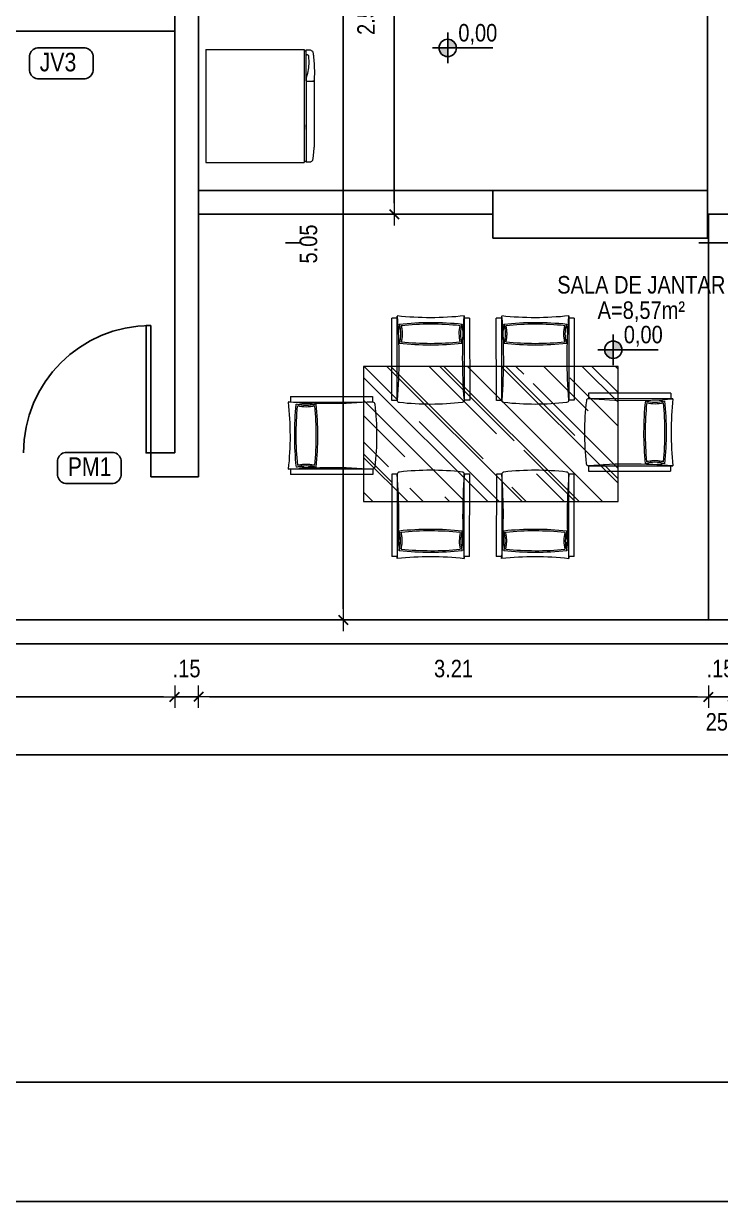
# Model space of a CAD drawing. Header units: millimetres. Extents: x -677 to -23, y -135 to 1112.
# Drawn here: x -199.52 to -195.13, y 838.58 to 845.98 of the extents above; entities that cross this region are included whole.
import ezdxf
from ezdxf.enums import TextEntityAlignment as Align

# ---------------------------------------------------------------- set-up
doc = ezdxf.new("R2010")
doc.units = ezdxf.units.MM
doc.header["$LTSCALE"] = 20
doc.header["$MEASUREMENT"] = 0
doc.header["$PDSIZE"] = -5
for name, pattern in [('AXES', [0.54, 0.3, -0.08, 0.08, -0.08]), ('DASHDOT2', [0.5, 0.25, -0.125, 0, -0.125]), ('HIDDEN2', [0.1875, 0.125, -0.0625])]:
    doc.linetypes.add(name, pattern=pattern)
doc.layers.get('0').update_dxf_attribs({"linetype": 'CONTINUOUS'})
doc.layers.get('Defpoints').update_dxf_attribs({"linetype": 'CONTINUOUS'})
for name, color, linetype in [('AR-ALV', 5, 'CONTINUOUS'), ('COTA', 7, 'CONTINUOUS'), ('COTAS', 7, 'CONTINUOUS'), ('DIVERSOS', 1, 'CONTINUOUS'), ('E-txt-g', 3, 'CONTINUOUS'), ('Layer1', 7, 'CONTINUOUS'), ('LAYER7', 4, 'CONTINUOUS'), ('MOVEIS', 7, 'CONTINUOUS')]:
    doc.layers.add(name, color=color, linetype=linetype)
for name, color, linetype, lineweight in [('E-Lay-9', 9, 'CONTINUOUS', 9), ('E-Pen-C', 4, 'CONTINUOUS', 15), ('E-Pen-G', 3, 'CONTINUOUS', 30), ('E-Txt-W', 7, 'CONTINUOUS', 20), ('estofado', 7, 'CONTINUOUS', 25)]:
    doc.layers.add(name, color=color, linetype=linetype, lineweight=lineweight)
doc.styles.add('F2', font='swissc.ttf')
doc.styles.add('REG60', font='romans.shx', dxfattribs={"width": 0.8, "height": 0.15})
doc.styles.add('REG80', font='romans.shx', dxfattribs={"width": 0.8, "height": 0.2})
doc.dimstyles.new('DIMENSION-1', dxfattribs={"dimtxt": 0.11, "dimasz": 0.07, "dimexe": 1, "dimexo": 0, "dimgap": 0.12, "dimtad": 1, "dimzin": 7, "dimdsep": 46, "dimtxsty": 'F2', "dimblk1": 'TRACO', "dimblk2": 'TRACO', "dimsah": 1, "dimcen": 1, "dimse1": 1, "dimse2": 1, "dimclrd": 256, "dimclre": 256, "dimclrt": 6, "dimadec": 0, "dimazin": 0, "dimtfac": 1, "dimtix": 1, "dimtmove": 2, "dimatfit": 3, "dimldrblk": 'TRACO', "dimfxl": 1, "dimtolj": 1, "dimtzin": 0, "dimarcsym": 0})

# ---------------------------------------------------------------- blocks, each defined once
blk = doc.blocks.new('TXT-AMB75')
at = {"layer": 'E-txt-g', "style": 'REG80', "width": 0.8, "flags": 8}
blk.add_attdef('TXT', text='', height=0.2, dxfattribs=at).set_placement((0.005, 0.296), align=Align.CENTER)
at = {"layer": 'E-Txt-W', "style": 'REG60', "width": 0.8, "flags": 8}
blk.add_attdef('TXT', text='', height=0.15, dxfattribs=at).set_placement((0.005, 0.027), align=Align.CENTER)
blk = doc.blocks.new('TRACO')
at = {"layer": 'E-Pen-C'}
for p, q in [((-1, 0), (1, 0)), ((0, 1), (0, -1))]:
    blk.add_line(p, q, dxfattribs=at)
at = {"layer": 'E-Pen-G'}
blk.add_line((-0.42, -0.42), (0.42, 0.42), dxfattribs=at)
blk = doc.blocks.new('*D968')
at = {"color": 4, "lineweight": -2}
blk.add_line((-202.0988, 841.7508), (-198.6365, 841.7508), dxfattribs=at)
at = {"layer": 'Defpoints', "color": 0, "linetype": 'Continuous'}
for p in [(-198.5665, 843.284), (-202.1688, 842.234), (-198.5665, 841.7508)]:
    blk.add_point(p, dxfattribs=at)
at = {"color": 4, "linetype": 'Continuous', "lineweight": -2, "xscale": 0.07, "yscale": 0.07, "zscale": 0.07, "rotation": 180}
blk.add_blockref('TRACO', (-202.1688, 841.7508), dxfattribs=at)
at = {"color": 4, "linetype": 'Continuous', "lineweight": -2, "xscale": 0.07, "yscale": 0.07, "zscale": 0.07}
blk.add_blockref('TRACO', (-198.5665, 841.7508), dxfattribs=at)
at = {"color": 4, "linetype": 'Continuous', "insert": (-200.3677, 841.9272), "char_height": 0.11, "attachment_point": 5, "style": 'F2'}
blk.add_mtext('\\A1;3.60', dxfattribs=at)
blk = doc.blocks.new('*D969')
at = {"color": 4, "lineweight": -2}
for p, q in [((-198.6365, 841.7508), (-198.7065, 841.7508)), ((-198.5665, 841.7508), (-198.4165, 841.7508)), ((-198.3465, 841.7508), (-198.2765, 841.7508))]:
    blk.add_line(p, q, dxfattribs=at)
at = {"layer": 'Defpoints', "color": 0, "linetype": 'Continuous'}
for p in [(-198.5665, 843.284), (-198.4165, 843.134), (-198.4165, 841.7508)]:
    blk.add_point(p, dxfattribs=at)
at = {"color": 4, "linetype": 'Continuous', "lineweight": -2, "xscale": 0.07, "yscale": 0.07, "zscale": 0.07}
blk.add_blockref('TRACO', (-198.5665, 841.7508), dxfattribs=at)
at = {"color": 4, "linetype": 'Continuous', "lineweight": -2, "xscale": 0.07, "yscale": 0.07, "zscale": 0.07, "rotation": 180}
blk.add_blockref('TRACO', (-198.4165, 841.7508), dxfattribs=at)
at = {"color": 4, "linetype": 'Continuous', "insert": (-198.4915, 841.9272), "char_height": 0.11, "attachment_point": 5, "style": 'F2'}
blk.add_mtext('\\A1;.15', dxfattribs=at)
blk = doc.blocks.new('*D970')
at = {"color": 4, "lineweight": -2}
blk.add_line((-198.3465, 841.7508), (-195.2799, 841.7508), dxfattribs=at)
at = {"layer": 'Defpoints', "color": 0, "linetype": 'Continuous'}
for p in [(-198.4165, 843.134), (-195.2099, 842.234), (-195.2099, 841.7508)]:
    blk.add_point(p, dxfattribs=at)
at = {"color": 4, "linetype": 'Continuous', "lineweight": -2, "xscale": 0.07, "yscale": 0.07, "zscale": 0.07, "rotation": 180}
blk.add_blockref('TRACO', (-198.4165, 841.7508), dxfattribs=at)
at = {"color": 4, "linetype": 'Continuous', "lineweight": -2, "xscale": 0.07, "yscale": 0.07, "zscale": 0.07}
blk.add_blockref('TRACO', (-195.2099, 841.7508), dxfattribs=at)
at = {"color": 4, "linetype": 'Continuous', "insert": (-196.8132, 841.9273), "char_height": 0.11, "attachment_point": 5, "style": 'F2'}
blk.add_mtext('\\A1;3.21', dxfattribs=at)
blk = doc.blocks.new('*D971')
at = {"color": 4, "lineweight": -2}
for p, q in [((-195.2799, 841.7508), (-195.3499, 841.7508)), ((-195.2099, 841.7508), (-195.0599, 841.7508)), ((-194.9899, 841.7508), (-194.9199, 841.7508))]:
    blk.add_line(p, q, dxfattribs=at)
at = {"layer": 'Defpoints', "color": 0, "linetype": 'Continuous'}
for p in [(-195.0599, 843.584), (-195.2099, 842.234), (-195.0599, 841.7508)]:
    blk.add_point(p, dxfattribs=at)
at = {"color": 4, "linetype": 'Continuous', "lineweight": -2, "xscale": 0.07, "yscale": 0.07, "zscale": 0.07}
blk.add_blockref('TRACO', (-195.2099, 841.7508), dxfattribs=at)
at = {"color": 4, "linetype": 'Continuous', "lineweight": -2, "xscale": 0.07, "yscale": 0.07, "zscale": 0.07, "rotation": 180}
blk.add_blockref('TRACO', (-195.0599, 841.7508), dxfattribs=at)
at = {"color": 4, "linetype": 'Continuous', "insert": (-195.1349, 841.9272), "char_height": 0.11, "attachment_point": 5, "style": 'F2'}
blk.add_mtext('\\A1;.15', dxfattribs=at)
blk = doc.blocks.new('*D977')
at = {"color": 4, "lineweight": -2}
blk.add_line((-208.6499, 841.3865), (-183.7899, 841.3865), dxfattribs=at)
at = {"layer": 'Defpoints', "color": 0, "linetype": 'Continuous'}
for p in [(-208.7199, 842.0244), (-183.7199, 842.0244), (-183.7199, 841.3865)]:
    blk.add_point(p, dxfattribs=at)
at = {"color": 4, "linetype": 'Continuous', "lineweight": -2, "xscale": 0.07, "yscale": 0.07, "zscale": 0.07, "rotation": 180}
blk.add_blockref('TRACO', (-208.7199, 841.3865), dxfattribs=at)
at = {"color": 4, "linetype": 'Continuous', "lineweight": -2, "xscale": 0.07, "yscale": 0.07, "zscale": 0.07}
blk.add_blockref('TRACO', (-183.7199, 841.3865), dxfattribs=at)
at = {"color": 4, "linetype": 'Continuous', "insert": (-195.0699, 841.5922), "char_height": 0.11, "attachment_point": 5, "style": 'F2'}
blk.add_mtext('\\A1;25.00', dxfattribs=at)
blk = doc.blocks.new('Gelad-vs')
at = {"layer": 'E-Lay-9', "color": 8}
blk.add_line((-0.1988, 0.6175), (-0.1988, 0.6198), dxfattribs=at)
for points in [[(-0.7073, 0.5912), (-0.7069, 0.5951), (-0.7057, 0.5989), (-0.7042, 0.6024), (-0.7015, 0.6059), (-0.6984, 0.609), (-0.6949, 0.6109), (-0.6914, 0.6125), (-0.6876, 0.6136)], [(-0.6876, 0.6136), (-0.6841, 0.614), (-0.6806, 0.6144), (-0.6767, 0.6148), (-0.6733, 0.6152), (-0.6694, 0.6156), (-0.6659, 0.6159), (-0.662, 0.6163), (-0.6586, 0.6167), (-0.6551, 0.6171), (-0.6512, 0.6175), (-0.6477, 0.6179), (-0.6439, 0.6179), (-0.64, 0.6183), (-0.6365, 0.6186), (-0.6327, 0.619), (-0.6292, 0.6194), (-0.6257, 0.6194), (-0.6218, 0.6198), (-0.6183, 0.6198), (-0.6145, 0.6202)], [(-0.1988, 0.6198), (-0.6145, 0.6202)], [(-0.0027, 0.5715), (-0.0027, 0.5912), (-0.0031, 0.5951), (-0.0039, 0.5989), (-0.0058, 0.6024), (-0.0085, 0.6059), (-0.0112, 0.609), (-0.0147, 0.6109), (-0.0186, 0.6125), (-0.0224, 0.6136), (-0.0259, 0.614), (-0.0294, 0.6144), (-0.0333, 0.6148), (-0.0367, 0.6152), (-0.0406, 0.6156), (-0.0441, 0.6159), (-0.0476, 0.6163), (-0.0514, 0.6167), (-0.0549, 0.6171), (-0.0588, 0.6175), (-0.0623, 0.6179), (-0.0661, 0.6179), (-0.0696, 0.6183), (-0.0735, 0.6186), (-0.077, 0.619), (-0.0808, 0.6194), (-0.0843, 0.6194), (-0.0882, 0.6198), (-0.0917, 0.6198), (-0.0955, 0.6202), (-0.099, 0.6202), (-0.1029, 0.6206), (-0.1063, 0.6206), (-0.1102, 0.6206), (-0.1137, 0.621), (-0.1176, 0.621), (-0.121, 0.621), (-0.1249, 0.6214), (-0.1284, 0.6214), (-0.1323, 0.6214), (-0.1357, 0.6214), (-0.1396, 0.6214), (-0.1431, 0.6214), (-0.147, 0.6214), (-0.1504, 0.6214), (-0.1543, 0.6214), (-0.1578, 0.6214), (-0.1617, 0.6214), (-0.1651, 0.621), (-0.169, 0.621), (-0.1725, 0.621), (-0.1763, 0.6206), (-0.1798, 0.6206), (-0.1837, 0.6206), (-0.1872, 0.6202), (-0.1907, 0.6202), (-0.1945, 0.6198), (-0.1988, 0.6198)], [(-0.1988, 0.6159), (-0.1988, 0.6186)], [(-0.1988, 0.5695), (-0.1988, 0.6186), (-0.1988, 0.614)], [(-0.1988, 0.6175), (-0.1988, 0.6179)], [(-0.1988, 0.6167), (-0.1988, 0.6171)], [(-0.1988, 0.6159), (-0.1988, 0.6156), (-0.1988, 0.6156), (-0.1988, 0.6156), (-0.1988, 0.6156), (-0.1988, 0.6152), (-0.1988, 0.6152), (-0.1988, 0.6148), (-0.1988, 0.6148), (-0.1988, 0.6148), (-0.1988, 0.6144), (-0.1988, 0.614), (-0.1988, 0.6136), (-0.1988, 0.6136), (-0.1988, 0.6132), (-0.1988, 0.6128)], [(-0.1988, 0.6156), (-0.1988, 0.6159)], [(-0.1988, 0.6148), (-0.1988, 0.6156)], [(-0.1988, 0.614), (-0.1988, 0.6144)], [(-0.1988, 0.5695), (-0.1988, 0.614)], [(-0.1988, 0.6128), (-0.1988, 0.6128), (-0.1988, 0.6132)], [(-0.1988, 0.5707), (-0.1988, 0.6128)], [(-0.1988, 0.5695), (-0.71, 0.5695)], [(-0.71, -0.0613), (-0.71, 0.5572)], [(0, 0.5572), (-0.71, 0.5572)], [(-0.7073, 0.5715), (-0.7073, 0.5912)], [(-0.7073, 0.5711), (-0.7073, 0.5711), (-0.7073, 0.5711), (-0.7073, 0.5711), (-0.7073, 0.5711), (-0.7073, 0.5711), (-0.7073, 0.5711), (-0.7073, 0.5707), (-0.7069, 0.5699), (-0.7061, 0.5695), (-0.7057, 0.5695), (-0.7057, 0.5695), (-0.7057, 0.5695), (-0.7057, 0.5695), (-0.7057, 0.5695), (-0.7057, 0.5695)], [(-0.5012, 0.5695), (-0.7054, 0.5695)], [(-0.7015, 0.5572), (-0.7015, 0.5695)], [(-0.6791, 0.5695), (-0.6791, 0.5695), (-0.6791, 0.5695), (-0.6791, 0.5695), (-0.6791, 0.5695), (-0.6791, 0.5695), (-0.6791, 0.5695)], [(-0.5012, 0.5695), (-0.5, 0.5695), (-0.4989, 0.5695), (-0.4973, 0.5695), (-0.4969, 0.5695), (-0.4962, 0.5695)], [(-0.4989, 0.5695), (-0.5, 0.5695)], [(-0.4962, 0.5695), (-0.4962, 0.5695)], [(-0.4904, 0.5695), (-0.4904, 0.5695), (-0.4907, 0.5695), (-0.4907, 0.5695), (-0.4915, 0.5695), (-0.4919, 0.5695), (-0.4923, 0.5695), (-0.4927, 0.5695), (-0.4934, 0.5695), (-0.4942, 0.5695), (-0.495, 0.5695), (-0.4958, 0.5695), (-0.4962, 0.5695)], [(-0.4962, 0.5695), (-0.4962, 0.5695)], [(-0.4904, 0.5695), (-0.4737, 0.5695)], [(-0.4745, 0.5695), (-0.4904, 0.5695), (-0.4904, 0.5695), (-0.4904, 0.5695), (-0.4904, 0.5695), (-0.4904, 0.5695)], [(-0.2289, 0.5695), (-0.2289, 0.5695), (-0.2289, 0.5695), (-0.2289, 0.5695), (-0.2289, 0.5695), (-0.2289, 0.5695), (-0.2289, 0.5695), (-0.2289, 0.5695), (-0.2289, 0.5695), (-0.2289, 0.5695), (-0.2289, 0.5695), (-0.2289, 0.5695), (-0.2289, 0.5695), (-0.2289, 0.5695), (-0.2289, 0.5695), (-0.2289, 0.5695), (-0.2289, 0.5695), (-0.2289, 0.5695), (-0.2289, 0.5695), (-0.2289, 0.5695), (-0.2289, 0.5695)], [(-0.1988, 0.5722), (-0.1988, 0.5715)], [(-0.1988, 0.5695), (-0.1988, 0.5695), (-0.1988, 0.5695), (-0.1988, 0.5695), (-0.1988, 0.5707)], [(-0.1988, 0.5695), (-0.1988, 0.5707)], [(-0.1821, 0.5695), (-0.1988, 0.5695)], [(-0.198, 0.5695), (-0.198, 0.5695), (-0.198, 0.5695), (-0.198, 0.5695), (-0.198, 0.5695), (-0.198, 0.5695), (-0.198, 0.5695), (-0.198, 0.5695), (-0.198, 0.5695), (-0.198, 0.5695), (-0.198, 0.5695), (-0.198, 0.5695), (-0.198, 0.5695)], [(-0.198, 0.5695), (-0.1821, 0.5695), (-0.1821, 0.5695), (-0.1821, 0.5695), (-0.1821, 0.5695), (-0.1821, 0.5695)], [(-0.1821, 0.5695), (-0.1489, 0.5796), (-0.1149, 0.5858), (-0.0801, 0.5885), (-0.0456, 0.5873)], [(-0.1821, 0.5695), (-0.1818, 0.5695), (-0.1818, 0.5695), (-0.1814, 0.5695), (-0.181, 0.5695), (-0.1806, 0.5695), (-0.1802, 0.5695), (-0.1798, 0.5695), (-0.1791, 0.5695), (-0.1783, 0.5695), (-0.1775, 0.5695), (-0.1763, 0.5695), (-0.1763, 0.5695)], [(-0.1763, 0.5695), (-0.1763, 0.5695)], [(-0.1763, 0.5695), (-0.1763, 0.5695)], [(-0.1709, 0.5695), (-0.1725, 0.5695), (-0.1736, 0.5695), (-0.1752, 0.5695), (-0.1756, 0.5695), (-0.1763, 0.5695)], [(-0.1736, 0.5695), (-0.1725, 0.5695)], [(-0.1709, 0.5695), (-0.0046, 0.5695)], [(-0.0456, 0.5873), (-0.0433, 0.5869), (-0.0406, 0.5862), (-0.0383, 0.5846), (-0.0364, 0.5827), (-0.0348, 0.5808), (-0.0336, 0.5784), (-0.0329, 0.5757), (-0.0329, 0.5734)], [(-0.0329, 0.5715), (-0.0329, 0.5734)], [(-0.0329, 0.5715), (-0.0329, 0.5711), (-0.0325, 0.5711), (-0.0325, 0.5707), (-0.0325, 0.5707), (-0.0321, 0.5703), (-0.0321, 0.5703), (-0.0321, 0.5699), (-0.0317, 0.5699), (-0.0313, 0.5695), (-0.0313, 0.5695), (-0.0309, 0.5695), (-0.0309, 0.5695)], [(-0.0309, 0.5695), (-0.0309, 0.5695), (-0.0309, 0.5695), (-0.0309, 0.5695), (-0.0309, 0.5695), (-0.0309, 0.5695), (-0.0309, 0.5695), (-0.0309, 0.5695), (-0.0309, 0.5695)], [(-0.0085, 0.5572), (-0.0085, 0.5695)], [(-0.0046, 0.5695), (-0.0046, 0.5695), (-0.0046, 0.5695), (-0.0046, 0.5695), (-0.0046, 0.5695), (-0.0046, 0.5695), (-0.0046, 0.5695), (-0.0039, 0.5695), (-0.0035, 0.5699), (-0.0031, 0.5707), (-0.0031, 0.5711), (-0.0031, 0.5711), (-0.0031, 0.5711), (-0.0031, 0.5711), (-0.0031, 0.5711), (-0.0031, 0.5715)], [(0, -0.0613), (0, 0.5572)], [(0, -0.0613), (-0.71, -0.0613)]]:
    blk.add_lwpolyline(points, dxfattribs=at)
blk = doc.blocks.new('NIVEL')
at = {"layer": 'DIVERSOS'}
h = blk.add_hatch(color=7, dxfattribs=at)
h.paths.add_polyline_path([(0, 0.137, 0.414214), (-0.137, 0), (0, 0)])
h.paths.add_polyline_path([(0, 0), (0, -0.137, 0.414214), (0.137, 0)])
at = {"layer": 'DIVERSOS', "color": 7}
for p, q in [((0, 0.242), (0, -0.242)), ((0.709, 0), (-0.242, 0))]:
    blk.add_line(p, q, dxfattribs=at)
blk.add_circle((0, 0), 0.137, dxfattribs=at)
blk = doc.blocks.new('*D934')
at = {"color": 4, "lineweight": -2}
blk.add_line((-197.5076, 842.304), (-197.5076, 847.214), dxfattribs=at)
at = {"layer": 'Defpoints', "color": 0, "linetype": 'Continuous'}
for p in [(-198.0702, 847.284), (-197.5076, 847.284), (-198.0702, 842.234)]:
    blk.add_point(p, dxfattribs=at)
at = {"color": 4, "linetype": 'Continuous', "lineweight": -2, "xscale": 0.07, "yscale": 0.07, "zscale": 0.07}
for p, rotation in [((-197.5076, 847.284), 90), ((-197.5076, 842.234), 270)]:
    blk.add_blockref('TRACO', p, dxfattribs=dict(at, rotation=rotation))
at = {"color": 4, "linetype": 'Continuous', "insert": (-197.7247, 844.597), "char_height": 0.11, "attachment_point": 5, "rotation": 90, "style": 'F2'}
blk.add_mtext('\\A1;5.05', dxfattribs=at)
blk = doc.blocks.new('Poltrona Star marrom')
at = {"layer": 'estofado', "color": 8, "lineweight": 20, "ltscale": 0.1}
for p, q in [((0, 0), (0, -0.78)), ((-0.05, -0.02), (-0.05, -0.78)), ((-0.05, -0.02), (0, -0.02)), ((0.62, -0.78), (0.62, -0.02)), ((0.62, -0.02), (0.67, -0.02)), ((0.67, -0.78), (0.67, -0.02)), ((-0.05, -0.78), (0, -0.78)), ((0.62, -0.78), (0.67, -0.78))]:
    blk.add_line(p, q, dxfattribs=at)
at = {"layer": 'estofado', "color": 8, "lineweight": 5, "ltscale": 0.1}
blk.add_line((0.62, -0.02), (0.62, 0), dxfattribs=at)
for centre, radius, start, end in [((0.31, 2.832), 2.848, 263.7521, 276.2479), ((0.309, -0.165), 0.296, 165.0121, 194.9879), ((0.31, -2.807), 2.748, 83.9224, 96.0776), ((-0.276, -0.165), 0.308, 343.0375, 16.9625), ((0.896, -0.165), 0.308, 163.0375, 196.9625), ((0.311, -0.165), 0.296, 345.0121, 14.9879), ((0.31, 2.478), 2.748, 263.9224, 276.0776), ((0.02, -0.78), 0.02, 180, 270), ((0.31, 1.687), 2.504, 263.3498, 276.6502), ((0.6, -0.78), 0.02, 270, 0)]:
    blk.add_arc(centre, radius, start, end, dxfattribs=at)
at = {"layer": 'MOVEIS', "color": 8, "lineweight": 5, "ltscale": 0.1}
for points in [[(0.019, -0.075), (0.019, -0.075), (0.019, -0.075)], [(0.601, -0.075), (0.601, -0.075)], [(0.019, -0.255), (0.019, -0.255)], [(0.601, -0.255), (0.601, -0.255)]]:
    blk.add_lwpolyline(points, close=True, dxfattribs=at)
for centre, radius, start, end in [((-4.905, -0.39), 4.92, 355.4539, 4.5461), ((-0.276, -0.165), 0.322, 345.9941, 14.0059), ((5.525, -0.39), 4.92, 175.4539, 184.5461), ((0.31, 2.478), 2.734, 264.2624, 275.7376)]:
    blk.add_arc(centre, radius, start, end, dxfattribs=at)
at = {"layer": 'MOVEIS', "color": 8, "linetype": 'AXES', "lineweight": 5, "ltscale": 0.1}
for centre, radius, start, end in [((0.31, -2.807), 2.734, 84.2624, 95.7376), ((0.896, -0.165), 0.322, 165.9941, 194.0059)]:
    blk.add_arc(centre, radius, start, end, dxfattribs=at)
blk = doc.blocks.new('*D937')
at = {"color": 4, "lineweight": -2}
blk.add_line((-197.1862, 844.854), (-197.1862, 847.214), dxfattribs=at)
at = {"layer": 'Defpoints', "color": 0, "linetype": 'Continuous'}
for p in [(-197.1862, 847.284), (-196.5665, 847.284), (-196.5665, 844.784)]:
    blk.add_point(p, dxfattribs=at)
at = {"color": 4, "linetype": 'Continuous', "lineweight": -2, "xscale": 0.07, "yscale": 0.07, "zscale": 0.07}
for p, rotation in [((-197.1862, 847.284), 90), ((-197.1862, 844.784), 270)]:
    blk.add_blockref('TRACO', p, dxfattribs=dict(at, rotation=rotation))
at = {"color": 4, "linetype": 'Continuous', "insert": (-197.3627, 846.034), "char_height": 0.11, "attachment_point": 5, "rotation": 90, "style": 'F2'}
blk.add_mtext('\\A1;2.50', dxfattribs=at)

msp = doc.modelspace()

# ---------------------------------------------------------------- hatches: boundary and pattern name
at = {"layer": 'COTA', "linetype": 'Continuous'}
h = msp.add_hatch(dxfattribs=at)
h.set_pattern_fill('AR-RROOF', color=8, scale=0.01, angle=315, style=0)
h.set_pattern_definition([(315, (-1082.68571, 5756.38611), (0.574736392, -0.215526147), [3.81, -0.508, 1.27, -0.254]), (315, (-1082.35704, 5756.23704), (0.05926969, 0.418479935), [0.762, -0.08382, 1.524, -0.1905]), (315, (-1082.44325, 5756.44897), (1.0542820686, -0.8136112046), [2.032, -0.3556, 1.016, -0.254])])
h.paths.add_polyline_path([(-195.7787, 842.9777), (-195.7787, 843.8277), (-197.3787, 843.8277), (-197.3787, 842.9777)])

# ---------------------------------------------------------------- linework, layer by layer
at = {"color": 5, "linetype": 'Continuous'}
for p, q in [((-195.2165, 844.784), (-195.2165, 847.284)), ((-198.4165, 843.134), (-198.4165, 846.4411)), ((-198.5665, 846.084), (-198.5665, 845.934)), ((-198.5665, 843.284), (-198.5665, 845.934)), ((-195.2165, 844.784), (-195.0565, 844.784)), ((-198.7166, 843.284), (-198.6166, 843.284)), ((-198.7166, 843.134), (-198.7166, 843.284)), ((-198.7166, 843.284), (-198.5665, 843.284)), ((-198.7166, 843.134), (-198.4165, 843.134)), ((-202.1688, 842.234), (-194.2099, 842.234)), ((-208.7199, 842.084), (-183.7199, 842.084))]:
    msp.add_line(p, q, dxfattribs=at)
at = {"color": 2}
msp.add_lwpolyline([(-227.9712, 838.5779), (-164.8912, 838.5779), (-164.8912, 883.1279), (-227.9712, 883.1279)], close=True, dxfattribs=at)
at = {"color": 5, "linetype": 'Continuous'}
msp.add_lwpolyline([(-226.0962, 882.3779), (-165.6412, 882.3779), (-165.6412, 839.3279), (-226.0962, 839.3279)], close=True, dxfattribs=at)
at = {"layer": 'AR-ALV', "color": 2, "linetype": 'DASHDOT2'}
msp.add_line((-180.1698, 844.6044), (-209.6038, 844.6044), dxfattribs=at)
at = {"layer": 'COTA', "color": 8, "linetype": 'Continuous'}
for p, q in [((-198.5665, 845.934), (-200.1665, 845.934)), ((-196.5665, 844.784), (-198.4165, 844.784))]:
    msp.add_line(p, q, dxfattribs=at)
at = {"layer": 'COTA', "color": 5, "linetype": 'Continuous'}
msp.add_line((-198.5665, 845.484), (-198.5665, 845.584), dxfattribs=at)
at = {"layer": 'COTA', "color": 8, "linetype": 'DASHDOT2'}
for p, q in [((-196.5665, 844.934), (-198.4165, 844.934)), ((-195.2099, 844.784), (-195.2099, 842.234))]:
    msp.add_line(p, q, dxfattribs=at)
at = {"layer": 'COTA', "color": 6, "linetype": 'Continuous'}
for p, q in [((-196.5665, 844.934), (-195.2165, 844.934)), ((-196.5665, 844.934), (-196.5665, 844.634)), ((-195.2165, 844.784), (-195.2165, 844.634)), ((-196.5665, 844.634), (-195.2165, 844.634))]:
    msp.add_line(p, q, dxfattribs=at)
at = {"layer": 'COTA', "color": 4, "linetype": 'Continuous'}
for points in [[(-199.0793, 845.7804, 0.331371), (-199.1293, 845.8304), (-199.4295, 845.8301, 0.332506), (-199.4796, 845.7804), (-199.4796, 845.6857, 0.330378), (-199.4296, 845.6354), (-199.1293, 845.6357, 0.331371), (-199.0793, 845.6857)], [(-198.9027, 843.237, 0.331371), (-198.9527, 843.287), (-199.253, 843.2867, 0.332506), (-199.303, 843.237), (-199.303, 843.1423, 0.330378), (-199.253, 843.092), (-198.9527, 843.0923, 0.331371), (-198.9027, 843.1423)]]:
    msp.add_lwpolyline(points, format="xyb", close=True, dxfattribs=at)
at = {"layer": 'COTA', "color": 7, "linetype": 'Continuous'}
for points in [[(-198.7466, 843.284), (-198.7466, 844.084), (-198.7166, 844.084), (-198.7166, 843.284)], [(-198.7166, 843.284), (-198.7166, 844.084), (-198.7466, 844.084), (-198.7466, 843.284)]]:
    msp.add_lwpolyline(points, close=True, dxfattribs=at)
at = {"layer": 'COTA', "color": 8, "linetype": 'HIDDEN2'}
msp.add_arc((-198.7166, 843.284), 0.8, 90, 180, dxfattribs=at)
at = {"layer": 'E-Lay-9', "color": 8}
msp.add_lwpolyline([(-195.7787, 842.9777), (-195.7787, 843.8277), (-197.3787, 843.8277), (-197.3787, 842.9777)], close=True, dxfattribs=at)

# ---------------------------------------------------------------- block references
ref = msp.add_blockref('TXT-AMB75', (-195.6365, 844.0696), dxfattribs=dict(xscale=0.7290000000000001, yscale=0.7290000000000001, zscale=0.7290000000000001))
ref.add_attrib('TXT', 'SALA DE JANTAR', dxfattribs={"layer": 'E-txt-g', "color": 2, "height": 0.11, "style": 'F2'}).set_placement((-195.6325, 844.2857), align=Align.CENTER)
ref.add_attrib('TXT', 'A=8,57m²', dxfattribs={"layer": 'E-Txt-W', "height": 0.11, "style": 'F2'}).set_placement((-195.6325, 844.1262), align=Align.CENTER)
at = {"layer": 'COTAS', "lineweight": 5, "yscale": 0.679845924720092, "zscale": 0.679845924720092}
for p, xscale, rotation in [((-196.7459, 844.1446), -0.6798459247200919, 0.06282621836916745), ((-196.0888, 844.1446), -0.6798459247200919, 0.06282621836916745), ((-195.434, 843.6243), 0.6798459247200919, 269.9371737816307), ((-197.8523, 843.6034), -0.6798459247200919, 90.06282621836925), ((-196.7459, 842.6191), 0.6798459247200919, 179.9371737816308), ((-196.0888, 842.6191), 0.6798459247200919, 179.9371737816308)]:
    msp.add_blockref('Poltrona Star marrom', p, dxfattribs=dict(at, xscale=xscale, rotation=rotation))
at = {"layer": 'E-Lay-9', "color": 8, "xscale": -1, "rotation": 270}
msp.add_blockref('Gelad-vs', (-198.3097, 845.8198), dxfattribs=at)
at = {"layer": 'LAYER7', "color": 7, "linetype": 'Continuous', "xscale": -0.3985866620477118, "yscale": 0.3985866620477118, "zscale": 0.3985866620477118, "rotation": 180}
for p in [(-196.8495, 845.8296), (-195.8089, 843.932)]:
    msp.add_blockref('NIVEL', p, dxfattribs=at)

# ---------------------------------------------------------------- texts
at = {"layer": 'Layer1', "color": 7, "linetype": 'Continuous', "style": 'F2'}
for p in [(-196.7829, 845.98), (-195.7423, 844.0825)]:
    msp.add_text('0,00', height=0.10972, dxfattribs=at).set_placement(p, align=Align.TOP_LEFT)
at = {"layer": 'Layer1', "color": 4, "linetype": 'Continuous', "style": 'F2'}
for s, p in [('JV3', (-199.4151, 845.7991, 1.712)), ('PM1', (-199.2385, 843.2557, 1.712))]:
    msp.add_text(s, height=0.11659, dxfattribs=at).set_placement(p, align=Align.TOP_LEFT)

# ---------------------------------------------------------------- dimensions: what is measured, and where the dimension line sits
at = {"color": 8, "linetype": 'Continuous'}
dim = msp.add_linear_dim(base=(-197.5076, 847.284), p1=(-198.0702, 842.234), p2=(-198.0702, 847.284), angle=90, dimstyle='DIMENSION-1', override={"dimclrd": 4, "dimclrt": 4, "dimadec": 8, "dimfxl": 0.5, "dimfxlon": 1}, dxfattribs=at)
dim.commit()
dim.dimension.update_dxf_attribs({"geometry": '*D934', "text_midpoint": (-197.7247, 844.597), "dimtype": 160})
dim = msp.add_linear_dim(base=(-197.1862, 847.284), p1=(-196.5665, 844.784), p2=(-196.5665, 847.284), angle=90, dimstyle='DIMENSION-1', override={"dimclrd": 4, "dimclrt": 4, "dimadec": 8, "dimfxl": 0.5, "dimfxlon": 1}, dxfattribs=at)
dim.commit()
dim.dimension.update_dxf_attribs({"geometry": '*D937', "text_midpoint": (-197.3627, 846.034)})
for base, p1, p2, picture, middle in [((-195.0599, 841.7508), (-195.2099, 842.234), (-195.0599, 843.584), '*D971', (-195.1349, 841.9272)), ((-198.5665, 841.7508), (-202.1688, 842.234), (-198.5665, 843.284), '*D968', (-200.3677, 841.9272)), ((-198.4165, 841.7508), (-198.5665, 843.284), (-198.4165, 843.134), '*D969', (-198.4915, 841.9272)), ((-195.2099, 841.7508), (-198.4165, 843.134), (-195.2099, 842.234), '*D970', (-196.8132, 841.9273))]:
    dim = msp.add_linear_dim(base=base, p1=p1, p2=p2, dimstyle='DIMENSION-1', override={"dimclrd": 4, "dimclrt": 4, "dimadec": 8, "dimfxl": 0.5, "dimfxlon": 1}, dxfattribs=at)
    dim.commit()
    dim.dimension.update_dxf_attribs({"geometry": picture, "text_midpoint": middle})
dim = msp.add_linear_dim(base=(-183.7199, 841.3865), p1=(-208.7199, 842.0244), p2=(-183.7199, 842.0244), dimstyle='DIMENSION-1', override={"dimclrd": 4, "dimclrt": 4, "dimadec": 8, "dimfxl": 0.5, "dimfxlon": 1}, dxfattribs=at)
dim.commit()
dim.dimension.update_dxf_attribs({"geometry": '*D977', "text_midpoint": (-195.0699, 841.5922), "dimtype": 160})

doc.saveas('drawing.dxf')
